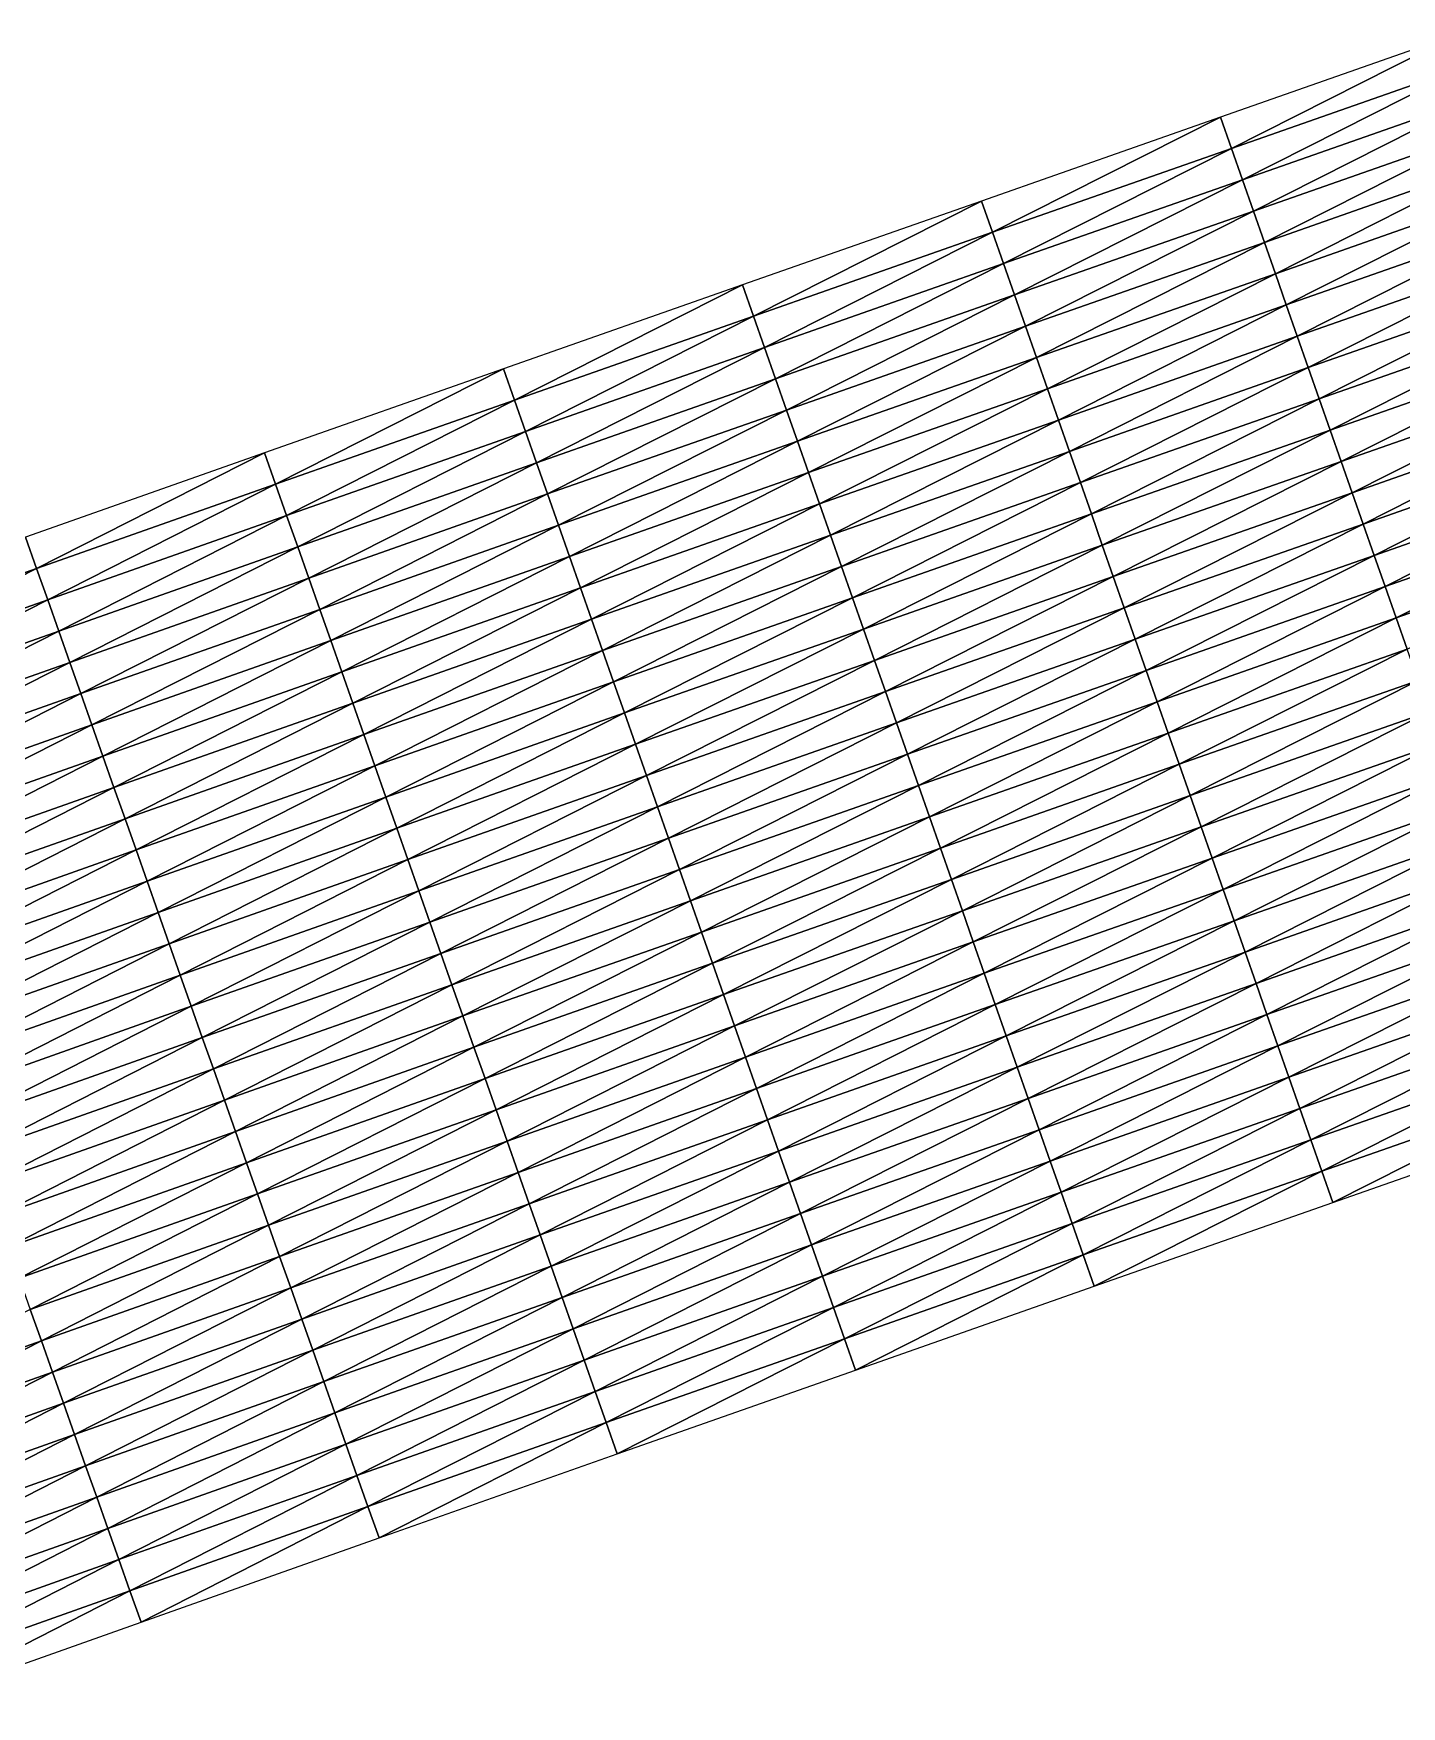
# Model space of a CAD drawing. Header units: metres. Extents: x 479979 to 482619, y 6959976 to 6961524.
# Drawn here: x 481216.9 to 481299.4, y 6960684.4 to 6960785.2 of the extents above; entities that cross this region are included whole.
import ezdxf

# ---------------------------------------------------------------- set-up
doc = ezdxf.new("R2010")
doc.units = ezdxf.units.M

msp = doc.modelspace()

# ---------------------------------------------------------------- linework, layer by layer
at = {"layer": 'GENERAL_FILL_TOP'}
for points in [[(481289.11, 6960778.31, 6.512), (481302.849, 6960785.248, 6.317), (481288.448, 6960780.197, 6.515)], [(481289.11, 6960778.31, 6.512), (481303.512, 6960783.361, 6.314), (481302.849, 6960785.248, 6.317)], [(481289.772, 6960776.422, 6.508), (481303.512, 6960783.361, 6.314), (481289.11, 6960778.31, 6.512)], [(481289.772, 6960776.422, 6.508), (481304.174, 6960781.473, 6.311), (481303.512, 6960783.361, 6.314)], [(481290.434, 6960774.535, 6.505), (481304.174, 6960781.473, 6.311), (481289.772, 6960776.422, 6.508)], [(481290.434, 6960774.535, 6.505), (481304.836, 6960779.586, 6.308), (481304.174, 6960781.473, 6.311)], [(481274.704, 6960773.257, 6.683), (481288.448, 6960780.197, 6.515), (481274.042, 6960775.144, 6.687)], [(481274.704, 6960773.257, 6.683), (481289.11, 6960778.31, 6.512), (481288.448, 6960780.197, 6.515)], [(481291.096, 6960772.648, 6.501), (481304.836, 6960779.586, 6.308), (481290.434, 6960774.535, 6.505)], [(481291.096, 6960772.648, 6.501), (481305.498, 6960777.699, 6.305), (481304.836, 6960779.586, 6.308)], [(481275.366, 6960771.37, 6.679), (481289.11, 6960778.31, 6.512), (481274.704, 6960773.257, 6.683)], [(481275.366, 6960771.37, 6.679), (481289.772, 6960776.422, 6.508), (481289.11, 6960778.31, 6.512)], [(481291.758, 6960770.76, 6.497), (481305.498, 6960777.699, 6.305), (481291.096, 6960772.648, 6.501)], [(481291.758, 6960770.76, 6.497), (481306.16, 6960775.812, 6.302), (481305.498, 6960777.699, 6.305)], [(481276.028, 6960769.482, 6.674), (481289.772, 6960776.422, 6.508), (481275.366, 6960771.37, 6.679)], [(481276.028, 6960769.482, 6.674), (481290.434, 6960774.535, 6.505), (481289.772, 6960776.422, 6.508)], [(481292.419, 6960768.873, 6.494), (481306.16, 6960775.812, 6.302), (481291.758, 6960770.76, 6.497)], [(481292.419, 6960768.873, 6.494), (481306.822, 6960773.924, 6.299), (481306.16, 6960775.812, 6.302)], [(481260.294, 6960768.2, 6.83), (481274.042, 6960775.144, 6.687), (481259.631, 6960770.087, 6.835)], [(481260.294, 6960768.2, 6.83), (481274.704, 6960773.257, 6.683), (481274.042, 6960775.144, 6.687)], [(481276.69, 6960767.595, 6.67), (481290.434, 6960774.535, 6.505), (481276.028, 6960769.482, 6.674)], [(481276.69, 6960767.595, 6.67), (481291.096, 6960772.648, 6.501), (481290.434, 6960774.535, 6.505)], [(481293.081, 6960766.986, 6.751), (481306.822, 6960773.924, 6.299), (481292.419, 6960768.873, 6.494)], [(481293.081, 6960766.986, 6.751), (481307.484, 6960772.037, 6.681), (481306.822, 6960773.924, 6.299)], [(481260.956, 6960766.313, 6.826), (481274.704, 6960773.257, 6.683), (481260.294, 6960768.2, 6.83)], [(481260.956, 6960766.313, 6.826), (481275.366, 6960771.37, 6.679), (481274.704, 6960773.257, 6.683)], [(481277.352, 6960765.708, 6.666), (481291.096, 6960772.648, 6.501), (481276.69, 6960767.595, 6.67)], [(481277.352, 6960765.708, 6.666), (481291.758, 6960770.76, 6.497), (481291.096, 6960772.648, 6.501)], [(481293.743, 6960765.098, 7.751), (481307.484, 6960772.037, 6.681), (481293.081, 6960766.986, 6.751)], [(481293.743, 6960765.098, 7.751), (481308.146, 6960770.15, 7.681), (481307.484, 6960772.037, 6.681)], [(481261.619, 6960764.426, 6.821), (481275.366, 6960771.37, 6.679), (481260.956, 6960766.313, 6.826)], [(481261.619, 6960764.426, 6.821), (481276.028, 6960769.482, 6.674), (481275.366, 6960771.37, 6.679)], [(481278.014, 6960763.821, 6.662), (481291.758, 6960770.76, 6.497), (481277.352, 6960765.708, 6.666)], [(481278.014, 6960763.821, 6.662), (481292.419, 6960768.873, 6.494), (481291.758, 6960770.76, 6.497)], [(481245.881, 6960763.137, 6.958), (481259.631, 6960770.087, 6.835), (481245.218, 6960765.023, 6.963)], [(481245.881, 6960763.137, 6.958), (481260.294, 6960768.2, 6.83), (481259.631, 6960770.087, 6.835)], [(481294.405, 6960763.211, 8.271), (481308.146, 6960770.15, 7.681), (481293.743, 6960765.098, 7.751)], [(481294.405, 6960763.211, 8.271), (481308.808, 6960768.263, 8.201), (481308.146, 6960770.15, 7.681)], [(481262.281, 6960762.539, 6.816), (481276.028, 6960769.482, 6.674), (481261.619, 6960764.426, 6.821)], [(481262.281, 6960762.539, 6.816), (481276.69, 6960767.595, 6.67), (481276.028, 6960769.482, 6.674)], [(481278.676, 6960761.933, 6.805), (481292.419, 6960768.873, 6.494), (481278.014, 6960763.821, 6.662)], [(481278.676, 6960761.933, 6.805), (481293.081, 6960766.986, 6.751), (481292.419, 6960768.873, 6.494)], [(481246.545, 6960761.25, 6.953), (481260.294, 6960768.2, 6.83), (481245.881, 6960763.137, 6.958)], [(481246.545, 6960761.25, 6.953), (481260.956, 6960766.313, 6.826), (481260.294, 6960768.2, 6.83)], [(481295.067, 6960761.324, 8.311), (481308.808, 6960768.263, 8.201), (481294.405, 6960763.211, 8.271)], [(481295.067, 6960761.324, 8.311), (481309.47, 6960766.375, 8.241), (481308.808, 6960768.263, 8.201)], [(481262.944, 6960760.652, 6.811), (481276.69, 6960767.595, 6.67), (481262.281, 6960762.539, 6.816)], [(481262.944, 6960760.652, 6.811), (481277.352, 6960765.708, 6.666), (481276.69, 6960767.595, 6.67)], [(481279.338, 6960760.046, 7.805), (481293.081, 6960766.986, 6.751), (481278.676, 6960761.933, 6.805)], [(481279.338, 6960760.046, 7.805), (481293.743, 6960765.098, 7.751), (481293.081, 6960766.986, 6.751)], [(481247.208, 6960759.363, 6.947), (481260.956, 6960766.313, 6.826), (481246.545, 6960761.25, 6.953)], [(481247.208, 6960759.363, 6.947), (481261.619, 6960764.426, 6.821), (481260.956, 6960766.313, 6.826)], [(481263.606, 6960758.765, 6.806), (481277.352, 6960765.708, 6.666), (481262.944, 6960760.652, 6.811)], [(481263.606, 6960758.765, 6.806), (481278.014, 6960763.821, 6.662), (481277.352, 6960765.708, 6.666)], [(481295.729, 6960759.437, 8.351), (481309.47, 6960766.375, 8.241), (481295.067, 6960761.324, 8.311)], [(481295.729, 6960759.437, 8.351), (481310.132, 6960764.488, 8.281), (481309.47, 6960766.375, 8.241)], [(481231.468, 6960758.064, 7.069), (481245.218, 6960765.023, 6.963), (481230.803, 6960759.95, 7.074)], [(481231.468, 6960758.064, 7.069), (481245.881, 6960763.137, 6.958), (481245.218, 6960765.023, 6.963)], [(481280, 6960758.159, 8.325), (481293.743, 6960765.098, 7.751), (481279.338, 6960760.046, 7.805)], [(481280, 6960758.159, 8.325), (481294.405, 6960763.211, 8.271), (481293.743, 6960765.098, 7.751)], [(481247.871, 6960757.476, 6.942), (481261.619, 6960764.426, 6.821), (481247.208, 6960759.363, 6.947)], [(481247.871, 6960757.476, 6.942), (481262.281, 6960762.539, 6.816), (481261.619, 6960764.426, 6.821)], [(481264.269, 6960756.878, 6.844), (481278.014, 6960763.821, 6.662), (481263.606, 6960758.765, 6.806)], [(481264.269, 6960756.878, 6.844), (481278.676, 6960761.933, 6.805), (481278.014, 6960763.821, 6.662)], [(481296.391, 6960757.549, 8.391), (481310.132, 6960764.488, 8.281), (481295.729, 6960759.437, 8.351)], [(481296.391, 6960757.549, 8.391), (481310.794, 6960762.601, 8.321), (481310.132, 6960764.488, 8.281)], [(481232.133, 6960756.178, 7.063), (481245.881, 6960763.137, 6.958), (481231.468, 6960758.064, 7.069)], [(481232.133, 6960756.178, 7.063), (481246.545, 6960761.25, 6.953), (481245.881, 6960763.137, 6.958)], [(481280.662, 6960756.272, 8.365), (481294.405, 6960763.211, 8.271), (481280, 6960758.159, 8.325)], [(481280.662, 6960756.272, 8.365), (481295.067, 6960761.324, 8.311), (481294.405, 6960763.211, 8.271)], [(481297.053, 6960755.662, 8.431), (481310.794, 6960762.601, 8.321), (481296.391, 6960757.549, 8.391)], [(481297.053, 6960755.662, 8.431), (481311.456, 6960760.714, 8.361), (481310.794, 6960762.601, 8.321)], [(481248.535, 6960755.59, 6.937), (481262.281, 6960762.539, 6.816), (481247.871, 6960757.476, 6.942)], [(481248.535, 6960755.59, 6.937), (481262.944, 6960760.652, 6.811), (481262.281, 6960762.539, 6.816)], [(481264.931, 6960754.991, 7.844), (481278.676, 6960761.933, 6.805), (481264.269, 6960756.878, 6.844)], [(481264.931, 6960754.991, 7.844), (481279.338, 6960760.046, 7.805), (481278.676, 6960761.933, 6.805)], [(481232.797, 6960754.291, 7.058), (481246.545, 6960761.25, 6.953), (481232.133, 6960756.178, 7.063)], [(481232.797, 6960754.291, 7.058), (481247.208, 6960759.363, 6.947), (481246.545, 6960761.25, 6.953)], [(481249.198, 6960753.703, 6.932), (481262.944, 6960760.652, 6.811), (481248.535, 6960755.59, 6.937)], [(481249.198, 6960753.703, 6.932), (481263.606, 6960758.765, 6.806), (481262.944, 6960760.652, 6.811)], [(481281.324, 6960754.384, 8.405), (481295.067, 6960761.324, 8.311), (481280.662, 6960756.272, 8.365)], [(481281.324, 6960754.384, 8.405), (481295.729, 6960759.437, 8.351), (481295.067, 6960761.324, 8.311)], [(481297.714, 6960753.775, 8.471), (481311.456, 6960760.714, 8.361), (481297.053, 6960755.662, 8.431)], [(481297.714, 6960753.775, 8.471), (481312.118, 6960758.826, 8.401), (481311.456, 6960760.714, 8.361)], [(481217.055, 6960752.98, 7.167), (481230.803, 6960759.95, 7.074), (481216.389, 6960754.866, 7.173)], [(481217.055, 6960752.98, 7.167), (481231.468, 6960758.064, 7.069), (481230.803, 6960759.95, 7.074)], [(481265.594, 6960753.104, 8.364), (481279.338, 6960760.046, 7.805), (481264.931, 6960754.991, 7.844)], [(481265.594, 6960753.104, 8.364), (481280, 6960758.159, 8.325), (481279.338, 6960760.046, 7.805)], [(481233.462, 6960752.405, 7.052), (481247.208, 6960759.363, 6.947), (481232.797, 6960754.291, 7.058)], [(481233.462, 6960752.405, 7.052), (481247.871, 6960757.476, 6.942), (481247.208, 6960759.363, 6.947)], [(481249.862, 6960751.816, 6.926), (481263.606, 6960758.765, 6.806), (481249.198, 6960753.703, 6.932)], [(481249.862, 6960751.816, 6.926), (481264.269, 6960756.878, 6.844), (481263.606, 6960758.765, 6.806)], [(481281.986, 6960752.497, 8.445), (481295.729, 6960759.437, 8.351), (481281.324, 6960754.384, 8.405)], [(481281.986, 6960752.497, 8.445), (481296.391, 6960757.549, 8.391), (481295.729, 6960759.437, 8.351)], [(481298.376, 6960751.887, 8.511), (481312.118, 6960758.826, 8.401), (481297.714, 6960753.775, 8.471)], [(481298.376, 6960751.887, 8.511), (481312.78, 6960756.939, 8.441), (481312.118, 6960758.826, 8.401)], [(481217.721, 6960751.094, 7.161), (481231.468, 6960758.064, 7.069), (481217.055, 6960752.98, 7.167)], [(481217.721, 6960751.094, 7.161), (481232.133, 6960756.178, 7.063), (481231.468, 6960758.064, 7.069)], [(481266.257, 6960751.216, 8.404), (481280, 6960758.159, 8.325), (481265.594, 6960753.104, 8.364)], [(481266.257, 6960751.216, 8.404), (481280.662, 6960756.272, 8.365), (481280, 6960758.159, 8.325)], [(481282.648, 6960750.61, 8.485), (481296.391, 6960757.549, 8.391), (481281.986, 6960752.497, 8.445)], [(481282.648, 6960750.61, 8.485), (481297.053, 6960755.662, 8.431), (481296.391, 6960757.549, 8.391)], [(481234.126, 6960750.519, 7.046), (481247.871, 6960757.476, 6.942), (481233.462, 6960752.405, 7.052)], [(481234.126, 6960750.519, 7.046), (481248.535, 6960755.59, 6.937), (481247.871, 6960757.476, 6.942)], [(481250.525, 6960749.929, 7.873), (481264.269, 6960756.878, 6.844), (481249.862, 6960751.816, 6.926)], [(481250.525, 6960749.929, 7.873), (481264.931, 6960754.991, 7.844), (481264.269, 6960756.878, 6.844)], [(481299.038, 6960750, 8.551), (481312.78, 6960756.939, 8.441), (481298.376, 6960751.887, 8.511)], [(481299.038, 6960750, 8.551), (481313.442, 6960755.052, 8.481), (481312.78, 6960756.939, 8.441)], [(481218.387, 6960749.209, 7.155), (481232.133, 6960756.178, 7.063), (481217.721, 6960751.094, 7.161)], [(481218.387, 6960749.209, 7.155), (481232.797, 6960754.291, 7.058), (481232.133, 6960756.178, 7.063)], [(481234.791, 6960748.632, 7.041), (481248.535, 6960755.59, 6.937), (481234.126, 6960750.519, 7.046)], [(481234.791, 6960748.632, 7.041), (481249.198, 6960753.703, 6.932), (481248.535, 6960755.59, 6.937)], [(481266.919, 6960749.329, 8.444), (481280.662, 6960756.272, 8.365), (481266.257, 6960751.216, 8.404)], [(481266.919, 6960749.329, 8.444), (481281.324, 6960754.384, 8.405), (481280.662, 6960756.272, 8.365)], [(481283.31, 6960748.723, 8.525), (481297.053, 6960755.662, 8.431), (481282.648, 6960750.61, 8.485)], [(481283.31, 6960748.723, 8.525), (481297.714, 6960753.775, 8.471), (481297.053, 6960755.662, 8.431)], [(481202.644, 6960747.882, 7.256), (481217.055, 6960752.98, 7.167), (481216.389, 6960754.866, 7.173)], [(481251.188, 6960748.042, 8.393), (481264.931, 6960754.991, 7.844), (481250.525, 6960749.929, 7.873)], [(481251.188, 6960748.042, 8.393), (481265.594, 6960753.104, 8.364), (481264.931, 6960754.991, 7.844)], [(481299.7, 6960748.113, 8.511), (481313.442, 6960755.052, 8.481), (481299.038, 6960750, 8.551)], [(481219.054, 6960747.323, 7.15), (481232.797, 6960754.291, 7.058), (481218.387, 6960749.209, 7.155)], [(481219.054, 6960747.323, 7.15), (481233.462, 6960752.405, 7.052), (481232.797, 6960754.291, 7.058)], [(481235.455, 6960746.746, 7.035), (481249.198, 6960753.703, 6.932), (481234.791, 6960748.632, 7.041)], [(481235.455, 6960746.746, 7.035), (481249.862, 6960751.816, 6.926), (481249.198, 6960753.703, 6.932)], [(481267.582, 6960747.442, 8.484), (481281.324, 6960754.384, 8.405), (481266.919, 6960749.329, 8.444)], [(481267.582, 6960747.442, 8.484), (481281.986, 6960752.497, 8.445), (481281.324, 6960754.384, 8.405)], [(481283.972, 6960746.835, 8.565), (481297.714, 6960753.775, 8.471), (481283.31, 6960748.723, 8.525)], [(481283.972, 6960746.835, 8.565), (481298.376, 6960751.887, 8.511), (481297.714, 6960753.775, 8.471)], [(481203.312, 6960745.997, 7.25), (481217.055, 6960752.98, 7.167), (481202.644, 6960747.882, 7.256)], [(481203.312, 6960745.997, 7.25), (481217.721, 6960751.094, 7.161), (481217.055, 6960752.98, 7.167)], [(481251.852, 6960746.156, 8.433), (481265.594, 6960753.104, 8.364), (481251.188, 6960748.042, 8.393)], [(481251.852, 6960746.156, 8.433), (481266.257, 6960751.216, 8.404), (481265.594, 6960753.104, 8.364)], [(481268.244, 6960745.555, 8.524), (481281.986, 6960752.497, 8.445), (481267.582, 6960747.442, 8.484)], [(481268.244, 6960745.555, 8.524), (481282.648, 6960750.61, 8.485), (481281.986, 6960752.497, 8.445)], [(481219.72, 6960745.437, 7.144), (481233.462, 6960752.405, 7.052), (481219.054, 6960747.323, 7.15)], [(481219.72, 6960745.437, 7.144), (481234.126, 6960750.519, 7.046), (481233.462, 6960752.405, 7.052)], [(481236.12, 6960744.86, 7.895), (481249.862, 6960751.816, 6.926), (481235.455, 6960746.746, 7.035)], [(481236.12, 6960744.86, 7.895), (481250.525, 6960749.929, 7.873), (481249.862, 6960751.816, 6.926)], [(481284.634, 6960744.948, 8.605), (481298.376, 6960751.887, 8.511), (481283.972, 6960746.835, 8.565)], [(481284.634, 6960744.948, 8.605), (481299.038, 6960750, 8.551), (481298.376, 6960751.887, 8.511)], [(481203.98, 6960744.112, 7.244), (481217.721, 6960751.094, 7.161), (481203.312, 6960745.997, 7.25)], [(481203.98, 6960744.112, 7.244), (481218.387, 6960749.209, 7.155), (481217.721, 6960751.094, 7.161)], [(481220.386, 6960743.551, 7.138), (481234.126, 6960750.519, 7.046), (481219.72, 6960745.437, 7.144)], [(481220.386, 6960743.551, 7.138), (481234.791, 6960748.632, 7.041), (481234.126, 6960750.519, 7.046)], [(481252.515, 6960744.269, 8.473), (481266.257, 6960751.216, 8.404), (481251.852, 6960746.156, 8.433)], [(481252.515, 6960744.269, 8.473), (481266.919, 6960749.329, 8.444), (481266.257, 6960751.216, 8.404)], [(481268.907, 6960743.668, 8.564), (481282.648, 6960750.61, 8.485), (481268.244, 6960745.555, 8.524)], [(481268.907, 6960743.668, 8.564), (481283.31, 6960748.723, 8.525), (481282.648, 6960750.61, 8.485)], [(481236.785, 6960742.973, 8.415), (481250.525, 6960749.929, 7.873), (481236.12, 6960744.86, 7.895)], [(481236.785, 6960742.973, 8.415), (481251.188, 6960748.042, 8.393), (481250.525, 6960749.929, 7.873)], [(481285.296, 6960743.061, 8.565), (481299.038, 6960750, 8.551), (481284.634, 6960744.948, 8.605)], [(481285.296, 6960743.061, 8.565), (481299.7, 6960748.113, 8.511), (481299.038, 6960750, 8.551)], [(481204.648, 6960742.227, 7.238), (481218.387, 6960749.209, 7.155), (481203.98, 6960744.112, 7.244)], [(481204.648, 6960742.227, 7.238), (481219.054, 6960747.323, 7.15), (481218.387, 6960749.209, 7.155)], [(481221.052, 6960741.665, 7.132), (481234.791, 6960748.632, 7.041), (481220.386, 6960743.551, 7.138)], [(481221.052, 6960741.665, 7.132), (481235.455, 6960746.746, 7.035), (481234.791, 6960748.632, 7.041)], [(481253.179, 6960742.382, 8.513), (481266.919, 6960749.329, 8.444), (481252.515, 6960744.269, 8.473)], [(481253.179, 6960742.382, 8.513), (481267.582, 6960747.442, 8.484), (481266.919, 6960749.329, 8.444)], [(481269.569, 6960741.781, 8.604), (481283.31, 6960748.723, 8.525), (481268.907, 6960743.668, 8.564)], [(481269.569, 6960741.781, 8.604), (481283.972, 6960746.835, 8.565), (481283.31, 6960748.723, 8.525)], [(481237.449, 6960741.087, 8.455), (481251.188, 6960748.042, 8.393), (481236.785, 6960742.973, 8.415)], [(481237.449, 6960741.087, 8.455), (481251.852, 6960746.156, 8.433), (481251.188, 6960748.042, 8.393)], [(481253.842, 6960740.495, 8.553), (481267.582, 6960747.442, 8.484), (481253.179, 6960742.382, 8.513)], [(481253.842, 6960740.495, 8.553), (481268.244, 6960745.555, 8.524), (481267.582, 6960747.442, 8.484)], [(481285.958, 6960741.174, 8.525), (481299.7, 6960748.113, 8.511), (481285.296, 6960743.061, 8.565)], [(481285.958, 6960741.174, 8.525), (481300.362, 6960746.225, 8.471), (481299.7, 6960748.113, 8.511)], [(481205.316, 6960740.342, 7.232), (481219.054, 6960747.323, 7.15), (481204.648, 6960742.227, 7.238)], [(481205.316, 6960740.342, 7.232), (481219.72, 6960745.437, 7.144), (481219.054, 6960747.323, 7.15)], [(481221.718, 6960739.779, 7.911), (481235.455, 6960746.746, 7.035), (481221.052, 6960741.665, 7.132)], [(481221.718, 6960739.779, 7.911), (481236.12, 6960744.86, 7.895), (481235.455, 6960746.746, 7.035)], [(481270.232, 6960739.894, 8.644), (481283.972, 6960746.835, 8.565), (481269.569, 6960741.781, 8.604)], [(481270.232, 6960739.894, 8.644), (481284.634, 6960744.948, 8.605), (481283.972, 6960746.835, 8.565)], [(481205.984, 6960738.457, 7.226), (481219.72, 6960745.437, 7.144), (481205.316, 6960740.342, 7.232)], [(481205.984, 6960738.457, 7.226), (481220.386, 6960743.551, 7.138), (481219.72, 6960745.437, 7.144)], [(481238.114, 6960739.201, 8.495), (481251.852, 6960746.156, 8.433), (481237.449, 6960741.087, 8.455)], [(481238.114, 6960739.201, 8.495), (481252.515, 6960744.269, 8.473), (481251.852, 6960746.156, 8.433)], [(481254.505, 6960738.609, 8.593), (481268.244, 6960745.555, 8.524), (481253.842, 6960740.495, 8.553)], [(481254.505, 6960738.609, 8.593), (481268.907, 6960743.668, 8.564), (481268.244, 6960745.555, 8.524)], [(481286.62, 6960739.286, 8.485), (481300.362, 6960746.225, 8.471), (481285.958, 6960741.174, 8.525)], [(481286.62, 6960739.286, 8.485), (481301.024, 6960744.338, 8.431), (481300.362, 6960746.225, 8.471)], [(481222.384, 6960737.894, 8.431), (481236.12, 6960744.86, 7.895), (481221.718, 6960739.779, 7.911)], [(481222.384, 6960737.894, 8.431), (481236.785, 6960742.973, 8.415), (481236.12, 6960744.86, 7.895)], [(481270.894, 6960738.007, 8.604), (481284.634, 6960744.948, 8.605), (481270.232, 6960739.894, 8.644)], [(481270.894, 6960738.007, 8.604), (481285.296, 6960743.061, 8.565), (481284.634, 6960744.948, 8.605)], [(481206.652, 6960736.571, 7.219), (481220.386, 6960743.551, 7.138), (481205.984, 6960738.457, 7.226)], [(481206.652, 6960736.571, 7.219), (481221.052, 6960741.665, 7.132), (481220.386, 6960743.551, 7.138)], [(481238.778, 6960737.314, 8.535), (481252.515, 6960744.269, 8.473), (481238.114, 6960739.201, 8.495)], [(481238.778, 6960737.314, 8.535), (481253.179, 6960742.382, 8.513), (481252.515, 6960744.269, 8.473)], [(481255.169, 6960736.722, 8.633), (481268.907, 6960743.668, 8.564), (481254.505, 6960738.609, 8.593)], [(481255.169, 6960736.722, 8.633), (481269.569, 6960741.781, 8.604), (481268.907, 6960743.668, 8.564)], [(481287.282, 6960737.399, 8.445), (481301.024, 6960744.338, 8.431), (481286.62, 6960739.286, 8.485)], [(481287.282, 6960737.399, 8.445), (481301.686, 6960742.451, 8.391), (481301.024, 6960744.338, 8.431)], [(481223.05, 6960736.008, 8.471), (481236.785, 6960742.973, 8.415), (481222.384, 6960737.894, 8.431)], [(481223.05, 6960736.008, 8.471), (481237.449, 6960741.087, 8.455), (481236.785, 6960742.973, 8.415)], [(481271.557, 6960736.12, 8.564), (481285.296, 6960743.061, 8.565), (481270.894, 6960738.007, 8.604)], [(481271.557, 6960736.12, 8.564), (481285.958, 6960741.174, 8.525), (481285.296, 6960743.061, 8.565)], [(481287.944, 6960735.512, 8.405), (481301.686, 6960742.451, 8.391), (481287.282, 6960737.399, 8.445)], [(481287.944, 6960735.512, 8.405), (481302.347, 6960740.563, 8.351), (481301.686, 6960742.451, 8.391)], [(481207.32, 6960734.686, 7.925), (481221.052, 6960741.665, 7.132), (481206.652, 6960736.571, 7.219)], [(481207.32, 6960734.686, 7.925), (481221.718, 6960739.779, 7.911), (481221.052, 6960741.665, 7.132)], [(481239.443, 6960735.428, 8.575), (481253.179, 6960742.382, 8.513), (481238.778, 6960737.314, 8.535)], [(481239.443, 6960735.428, 8.575), (481253.842, 6960740.495, 8.553), (481253.179, 6960742.382, 8.513)], [(481255.832, 6960734.835, 8.673), (481269.569, 6960741.781, 8.604), (481255.169, 6960736.722, 8.633)], [(481255.832, 6960734.835, 8.673), (481270.232, 6960739.894, 8.644), (481269.569, 6960741.781, 8.604)], [(481223.716, 6960734.122, 8.511), (481237.449, 6960741.087, 8.455), (481223.05, 6960736.008, 8.471)], [(481223.716, 6960734.122, 8.511), (481238.114, 6960739.201, 8.495), (481237.449, 6960741.087, 8.455)], [(481240.107, 6960733.541, 8.615), (481253.842, 6960740.495, 8.553), (481239.443, 6960735.428, 8.575)], [(481240.107, 6960733.541, 8.615), (481254.505, 6960738.609, 8.593), (481253.842, 6960740.495, 8.553)], [(481272.219, 6960734.233, 8.524), (481285.958, 6960741.174, 8.525), (481271.557, 6960736.12, 8.564)], [(481272.219, 6960734.233, 8.524), (481286.62, 6960739.286, 8.485), (481285.958, 6960741.174, 8.525)], [(481288.606, 6960733.625, 8.365), (481302.347, 6960740.563, 8.351), (481287.944, 6960735.512, 8.405)], [(481288.606, 6960733.625, 8.365), (481303.009, 6960738.676, 8.311), (481302.347, 6960740.563, 8.351)], [(481207.988, 6960732.801, 8.445), (481221.718, 6960739.779, 7.911), (481207.32, 6960734.686, 7.925)], [(481207.988, 6960732.801, 8.445), (481222.384, 6960737.894, 8.431), (481221.718, 6960739.779, 7.911)], [(481256.495, 6960732.948, 8.633), (481270.232, 6960739.894, 8.644), (481255.832, 6960734.835, 8.673)], [(481256.495, 6960732.948, 8.633), (481270.894, 6960738.007, 8.604), (481270.232, 6960739.894, 8.644)], [(481224.382, 6960732.236, 8.551), (481238.114, 6960739.201, 8.495), (481223.716, 6960734.122, 8.511)], [(481224.382, 6960732.236, 8.551), (481238.778, 6960737.314, 8.535), (481238.114, 6960739.201, 8.495)], [(481240.772, 6960731.655, 8.655), (481254.505, 6960738.609, 8.593), (481240.107, 6960733.541, 8.615)], [(481240.772, 6960731.655, 8.655), (481255.169, 6960736.722, 8.633), (481254.505, 6960738.609, 8.593)], [(481272.882, 6960732.346, 8.484), (481286.62, 6960739.286, 8.485), (481272.219, 6960734.233, 8.524)], [(481272.882, 6960732.346, 8.484), (481287.282, 6960737.399, 8.445), (481286.62, 6960739.286, 8.485)], [(481289.268, 6960731.737, 8.325), (481303.009, 6960738.676, 8.311), (481288.606, 6960733.625, 8.365)], [(481289.268, 6960731.737, 8.325), (481303.671, 6960736.789, 8.271), (481303.009, 6960738.676, 8.311)], [(481208.656, 6960730.916, 8.485), (481222.384, 6960737.894, 8.431), (481207.988, 6960732.801, 8.445)], [(481208.656, 6960730.916, 8.485), (481223.05, 6960736.008, 8.471), (481222.384, 6960737.894, 8.431)], [(481257.159, 6960731.061, 8.593), (481270.894, 6960738.007, 8.604), (481256.495, 6960732.948, 8.633)], [(481257.159, 6960731.061, 8.593), (481271.557, 6960736.12, 8.564), (481270.894, 6960738.007, 8.604)], [(481273.544, 6960730.459, 8.444), (481287.282, 6960737.399, 8.445), (481272.882, 6960732.346, 8.484)], [(481273.544, 6960730.459, 8.444), (481287.944, 6960735.512, 8.405), (481287.282, 6960737.399, 8.445)], [(481225.048, 6960730.35, 8.591), (481238.778, 6960737.314, 8.535), (481224.382, 6960732.236, 8.551)], [(481225.048, 6960730.35, 8.591), (481239.443, 6960735.428, 8.575), (481238.778, 6960737.314, 8.535)], [(481241.437, 6960729.769, 8.695), (481255.169, 6960736.722, 8.633), (481240.772, 6960731.655, 8.655)], [(481241.437, 6960729.769, 8.695), (481255.832, 6960734.835, 8.673), (481255.169, 6960736.722, 8.633)], [(481289.93, 6960729.85, 7.805), (481303.671, 6960736.789, 8.271), (481289.268, 6960731.737, 8.325)], [(481289.93, 6960729.85, 7.805), (481304.333, 6960734.902, 7.751), (481303.671, 6960736.789, 8.271)], [(481209.324, 6960729.031, 8.525), (481223.05, 6960736.008, 8.471), (481208.656, 6960730.916, 8.485)], [(481209.324, 6960729.031, 8.525), (481223.716, 6960734.122, 8.511), (481223.05, 6960736.008, 8.471)], [(481225.714, 6960728.465, 8.631), (481239.443, 6960735.428, 8.575), (481225.048, 6960730.35, 8.591)], [(481225.714, 6960728.465, 8.631), (481240.107, 6960733.541, 8.615), (481239.443, 6960735.428, 8.575)], [(481257.822, 6960729.175, 8.553), (481271.557, 6960736.12, 8.564), (481257.159, 6960731.061, 8.593)], [(481257.822, 6960729.175, 8.553), (481272.219, 6960734.233, 8.524), (481271.557, 6960736.12, 8.564)], [(481274.207, 6960728.572, 8.404), (481287.944, 6960735.512, 8.405), (481273.544, 6960730.459, 8.444)], [(481274.207, 6960728.572, 8.404), (481288.606, 6960733.625, 8.365), (481287.944, 6960735.512, 8.405)], [(481242.101, 6960727.882, 8.655), (481255.832, 6960734.835, 8.673), (481241.437, 6960729.769, 8.695)], [(481242.101, 6960727.882, 8.655), (481256.495, 6960732.948, 8.633), (481255.832, 6960734.835, 8.673)], [(481290.593, 6960727.963, 6.805), (481304.333, 6960734.902, 7.751), (481289.93, 6960729.85, 7.805)], [(481290.593, 6960727.963, 6.805), (481304.995, 6960733.014, 6.751), (481304.333, 6960734.902, 7.751)], [(481209.992, 6960727.146, 8.565), (481223.716, 6960734.122, 8.511), (481209.324, 6960729.031, 8.525)], [(481209.992, 6960727.146, 8.565), (481224.382, 6960732.236, 8.551), (481223.716, 6960734.122, 8.511)], [(481226.381, 6960726.579, 8.671), (481240.107, 6960733.541, 8.615), (481225.714, 6960728.465, 8.631)], [(481226.381, 6960726.579, 8.671), (481240.772, 6960731.655, 8.655), (481240.107, 6960733.541, 8.615)], [(481258.486, 6960727.288, 8.513), (481272.219, 6960734.233, 8.524), (481257.822, 6960729.175, 8.553)], [(481258.486, 6960727.288, 8.513), (481272.882, 6960732.346, 8.484), (481272.219, 6960734.233, 8.524)], [(481274.87, 6960726.685, 8.364), (481288.606, 6960733.625, 8.365), (481274.207, 6960728.572, 8.404)], [(481274.87, 6960726.685, 8.364), (481289.268, 6960731.737, 8.325), (481288.606, 6960733.625, 8.365)], [(481242.766, 6960725.996, 8.615), (481256.495, 6960732.948, 8.633), (481242.101, 6960727.882, 8.655)], [(481242.766, 6960725.996, 8.615), (481257.159, 6960731.061, 8.593), (481256.495, 6960732.948, 8.633)], [(481259.149, 6960725.401, 8.473), (481272.882, 6960732.346, 8.484), (481258.486, 6960727.288, 8.513)], [(481259.149, 6960725.401, 8.473), (481273.544, 6960730.459, 8.444), (481272.882, 6960732.346, 8.484)], [(481291.255, 6960726.076, 6.573), (481304.995, 6960733.014, 6.751), (481290.593, 6960727.963, 6.805)], [(481291.255, 6960726.076, 6.573), (481305.657, 6960731.127, 6.417), (481304.995, 6960733.014, 6.751)], [(481210.66, 6960725.26, 8.605), (481224.382, 6960732.236, 8.551), (481209.992, 6960727.146, 8.565)], [(481210.66, 6960725.26, 8.605), (481225.048, 6960730.35, 8.591), (481224.382, 6960732.236, 8.551)], [(481227.047, 6960724.693, 8.711), (481240.772, 6960731.655, 8.655), (481226.381, 6960726.579, 8.671)], [(481227.047, 6960724.693, 8.711), (481241.437, 6960729.769, 8.695), (481240.772, 6960731.655, 8.655)], [(481275.532, 6960724.797, 7.844), (481289.268, 6960731.737, 8.325), (481274.87, 6960726.685, 8.364)], [(481275.532, 6960724.797, 7.844), (481289.93, 6960729.85, 7.805), (481289.268, 6960731.737, 8.325)], [(481211.328, 6960723.375, 8.645), (481225.048, 6960730.35, 8.591), (481210.66, 6960725.26, 8.605)], [(481211.328, 6960723.375, 8.645), (481225.714, 6960728.465, 8.631), (481225.048, 6960730.35, 8.591)], [(481243.43, 6960724.11, 8.575), (481257.159, 6960731.061, 8.593), (481242.766, 6960725.996, 8.615)], [(481243.43, 6960724.11, 8.575), (481257.822, 6960729.175, 8.553), (481257.159, 6960731.061, 8.593)], [(481259.812, 6960723.514, 8.433), (481273.544, 6960730.459, 8.444), (481259.149, 6960725.401, 8.473)], [(481259.812, 6960723.514, 8.433), (481274.207, 6960728.572, 8.404), (481273.544, 6960730.459, 8.444)], [(481291.917, 6960724.188, 6.568), (481305.657, 6960731.127, 6.417), (481291.255, 6960726.076, 6.573)], [(481291.917, 6960724.188, 6.568), (481306.319, 6960729.24, 6.413), (481305.657, 6960731.127, 6.417)], [(481227.713, 6960722.807, 8.671), (481241.437, 6960729.769, 8.695), (481227.047, 6960724.693, 8.711)], [(481227.713, 6960722.807, 8.671), (481242.101, 6960727.882, 8.655), (481241.437, 6960729.769, 8.695)], [(481276.195, 6960722.91, 6.844), (481289.93, 6960729.85, 7.805), (481275.532, 6960724.797, 7.844)], [(481276.195, 6960722.91, 6.844), (481290.593, 6960727.963, 6.805), (481289.93, 6960729.85, 7.805)], [(481211.996, 6960721.49, 8.685), (481225.714, 6960728.465, 8.631), (481211.328, 6960723.375, 8.645)], [(481211.996, 6960721.49, 8.685), (481226.381, 6960726.579, 8.671), (481225.714, 6960728.465, 8.631)], [(481244.095, 6960722.223, 8.535), (481257.822, 6960729.175, 8.553), (481243.43, 6960724.11, 8.575)], [(481244.095, 6960722.223, 8.535), (481258.486, 6960727.288, 8.513), (481257.822, 6960729.175, 8.553)], [(481260.476, 6960721.628, 8.393), (481274.207, 6960728.572, 8.404), (481259.812, 6960723.514, 8.433)], [(481260.476, 6960721.628, 8.393), (481274.87, 6960726.685, 8.364), (481274.207, 6960728.572, 8.404)], [(481292.579, 6960722.301, 6.564), (481306.319, 6960729.24, 6.413), (481291.917, 6960724.188, 6.568)], [(481292.579, 6960722.301, 6.564), (481306.98, 6960727.352, 6.409), (481306.319, 6960729.24, 6.413)], [(481228.379, 6960720.921, 8.631), (481242.101, 6960727.882, 8.655), (481227.713, 6960722.807, 8.671)], [(481228.379, 6960720.921, 8.631), (481242.766, 6960725.996, 8.615), (481242.101, 6960727.882, 8.655)], [(481244.759, 6960720.337, 8.495), (481258.486, 6960727.288, 8.513), (481244.095, 6960722.223, 8.535)], [(481244.759, 6960720.337, 8.495), (481259.149, 6960725.401, 8.473), (481258.486, 6960727.288, 8.513)], [(481276.857, 6960721.023, 6.708), (481290.593, 6960727.963, 6.805), (481276.195, 6960722.91, 6.844)], [(481276.857, 6960721.023, 6.708), (481291.255, 6960726.076, 6.573), (481290.593, 6960727.963, 6.805)], [(481293.241, 6960720.414, 6.559), (481306.98, 6960727.352, 6.409), (481292.579, 6960722.301, 6.564)], [(481293.241, 6960720.414, 6.559), (481307.642, 6960725.465, 6.405), (481306.98, 6960727.352, 6.409)], [(481212.664, 6960719.605, 8.725), (481226.381, 6960726.579, 8.671), (481211.996, 6960721.49, 8.685)], [(481212.664, 6960719.605, 8.725), (481227.047, 6960724.693, 8.711), (481226.381, 6960726.579, 8.671)], [(481261.139, 6960719.741, 7.873), (481274.87, 6960726.685, 8.364), (481260.476, 6960721.628, 8.393)], [(481261.139, 6960719.741, 7.873), (481275.532, 6960724.797, 7.844), (481274.87, 6960726.685, 8.364)], [(481229.045, 6960719.035, 8.591), (481242.766, 6960725.996, 8.615), (481228.379, 6960720.921, 8.631)], [(481229.045, 6960719.035, 8.591), (481243.43, 6960724.11, 8.575), (481242.766, 6960725.996, 8.615)], [(481245.424, 6960718.451, 8.455), (481259.149, 6960725.401, 8.473), (481244.759, 6960720.337, 8.495)], [(481245.424, 6960718.451, 8.455), (481259.812, 6960723.514, 8.433), (481259.149, 6960725.401, 8.473)], [(481277.52, 6960719.136, 6.702), (481291.255, 6960726.076, 6.573), (481276.857, 6960721.023, 6.708)], [(481277.52, 6960719.136, 6.702), (481291.917, 6960724.188, 6.568), (481291.255, 6960726.076, 6.573)], [(481293.903, 6960718.527, 6.555), (481307.642, 6960725.465, 6.405), (481293.241, 6960720.414, 6.559)], [(481293.903, 6960718.527, 6.555), (481308.304, 6960723.578, 6.401), (481307.642, 6960725.465, 6.405)], [(481213.332, 6960717.72, 8.685), (481227.047, 6960724.693, 8.711), (481212.664, 6960719.605, 8.725)], [(481213.332, 6960717.72, 8.685), (481227.713, 6960722.807, 8.671), (481227.047, 6960724.693, 8.711)], [(481261.803, 6960717.854, 6.873), (481275.532, 6960724.797, 7.844), (481261.139, 6960719.741, 7.873)], [(481261.803, 6960717.854, 6.873), (481276.195, 6960722.91, 6.844), (481275.532, 6960724.797, 7.844)], [(481229.711, 6960717.15, 8.551), (481243.43, 6960724.11, 8.575), (481229.045, 6960719.035, 8.591)], [(481229.711, 6960717.15, 8.551), (481244.095, 6960722.223, 8.535), (481243.43, 6960724.11, 8.575)], [(481246.089, 6960716.564, 8.415), (481259.812, 6960723.514, 8.433), (481245.424, 6960718.451, 8.455)], [(481246.089, 6960716.564, 8.415), (481260.476, 6960721.628, 8.393), (481259.812, 6960723.514, 8.433)], [(481278.182, 6960717.249, 6.697), (481291.917, 6960724.188, 6.568), (481277.52, 6960719.136, 6.702)], [(481278.182, 6960717.249, 6.697), (481292.579, 6960722.301, 6.564), (481291.917, 6960724.188, 6.568)], [(481294.565, 6960716.639, 6.55), (481308.304, 6960723.578, 6.401), (481293.903, 6960718.527, 6.555)], [(481294.565, 6960716.639, 6.55), (481308.966, 6960721.69, 6.397), (481308.304, 6960723.578, 6.401)], [(481214, 6960715.835, 8.645), (481227.713, 6960722.807, 8.671), (481213.332, 6960717.72, 8.685)], [(481214, 6960715.835, 8.645), (481228.379, 6960720.921, 8.631), (481227.713, 6960722.807, 8.671)], [(481230.377, 6960715.264, 8.511), (481244.095, 6960722.223, 8.535), (481229.711, 6960717.15, 8.551)], [(481230.377, 6960715.264, 8.511), (481244.759, 6960720.337, 8.495), (481244.095, 6960722.223, 8.535)], [(481262.466, 6960715.967, 6.824), (481276.195, 6960722.91, 6.844), (481261.803, 6960717.854, 6.873)], [(481262.466, 6960715.967, 6.824), (481276.857, 6960721.023, 6.708), (481276.195, 6960722.91, 6.844)], [(481278.845, 6960715.362, 6.692), (481292.579, 6960722.301, 6.564), (481278.182, 6960717.249, 6.697)], [(481278.845, 6960715.362, 6.692), (481293.241, 6960720.414, 6.559), (481292.579, 6960722.301, 6.564)], [(481246.753, 6960714.678, 7.895), (481260.476, 6960721.628, 8.393), (481246.089, 6960716.564, 8.415)], [(481246.753, 6960714.678, 7.895), (481261.139, 6960719.741, 7.873), (481260.476, 6960721.628, 8.393)], [(481295.227, 6960714.752, 6.545), (481308.966, 6960721.69, 6.397), (481294.565, 6960716.639, 6.55)], [(481295.227, 6960714.752, 6.545), (481309.628, 6960719.803, 6.393), (481308.966, 6960721.69, 6.397)], [(481214.667, 6960713.949, 8.605), (481228.379, 6960720.921, 8.631), (481214, 6960715.835, 8.645)], [(481214.667, 6960713.949, 8.605), (481229.045, 6960719.035, 8.591), (481228.379, 6960720.921, 8.631)], [(481231.043, 6960713.378, 8.471), (481244.759, 6960720.337, 8.495), (481230.377, 6960715.264, 8.511)], [(481231.043, 6960713.378, 8.471), (481245.424, 6960718.451, 8.455), (481244.759, 6960720.337, 8.495)], [(481263.129, 6960714.08, 6.819), (481276.857, 6960721.023, 6.708), (481262.466, 6960715.967, 6.824)], [(481263.129, 6960714.08, 6.819), (481277.52, 6960719.136, 6.702), (481276.857, 6960721.023, 6.708)], [(481279.507, 6960713.475, 6.687), (481293.241, 6960720.414, 6.559), (481278.845, 6960715.362, 6.692)], [(481279.507, 6960713.475, 6.687), (481293.903, 6960718.527, 6.555), (481293.241, 6960720.414, 6.559)], [(481247.418, 6960712.792, 6.933), (481261.139, 6960719.741, 7.873), (481246.753, 6960714.678, 7.895)], [(481247.418, 6960712.792, 6.933), (481261.803, 6960717.854, 6.873), (481261.139, 6960719.741, 7.873)], [(481215.335, 6960712.064, 8.565), (481229.045, 6960719.035, 8.591), (481214.667, 6960713.949, 8.605)], [(481215.335, 6960712.064, 8.565), (481229.711, 6960717.15, 8.551), (481229.045, 6960719.035, 8.591)], [(481231.709, 6960711.492, 8.431), (481245.424, 6960718.451, 8.455), (481231.043, 6960713.378, 8.471)], [(481231.709, 6960711.492, 8.431), (481246.089, 6960716.564, 8.415), (481245.424, 6960718.451, 8.455)], [(481263.793, 6960712.194, 6.813), (481277.52, 6960719.136, 6.702), (481263.129, 6960714.08, 6.819)], [(481263.793, 6960712.194, 6.813), (481278.182, 6960717.249, 6.697), (481277.52, 6960719.136, 6.702)], [(481280.17, 6960711.588, 6.682), (481293.903, 6960718.527, 6.555), (481279.507, 6960713.475, 6.687)], [(481280.17, 6960711.588, 6.682), (481294.565, 6960716.639, 6.55), (481293.903, 6960718.527, 6.555)], [(481248.082, 6960710.905, 6.927), (481261.803, 6960717.854, 6.873), (481247.418, 6960712.792, 6.933)], [(481248.082, 6960710.905, 6.927), (481262.466, 6960715.967, 6.824), (481261.803, 6960717.854, 6.873)], [(481264.456, 6960710.307, 6.808), (481278.182, 6960717.249, 6.697), (481263.793, 6960712.194, 6.813)], [(481264.456, 6960710.307, 6.808), (481278.845, 6960715.362, 6.692), (481278.182, 6960717.249, 6.697)], [(481216.003, 6960710.179, 8.525), (481229.711, 6960717.15, 8.551), (481215.335, 6960712.064, 8.565)], [(481216.003, 6960710.179, 8.525), (481230.377, 6960715.264, 8.511), (481229.711, 6960717.15, 8.551)], [(481232.375, 6960709.606, 7.911), (481246.089, 6960716.564, 8.415), (481231.709, 6960711.492, 8.431)], [(481232.375, 6960709.606, 7.911), (481246.753, 6960714.678, 7.895), (481246.089, 6960716.564, 8.415)], [(481280.832, 6960709.701, 6.677), (481294.565, 6960716.639, 6.55), (481280.17, 6960711.588, 6.682)], [(481280.832, 6960709.701, 6.677), (481295.227, 6960714.752, 6.545), (481294.565, 6960716.639, 6.55)], [(481216.671, 6960708.294, 8.485), (481230.377, 6960715.264, 8.511), (481216.003, 6960710.179, 8.525)], [(481216.671, 6960708.294, 8.485), (481231.043, 6960713.378, 8.471), (481230.377, 6960715.264, 8.511)], [(481248.747, 6960709.019, 6.921), (481262.466, 6960715.967, 6.824), (481248.082, 6960710.905, 6.927)], [(481248.747, 6960709.019, 6.921), (481263.129, 6960714.08, 6.819), (481262.466, 6960715.967, 6.824)], [(481265.119, 6960708.42, 6.802), (481278.845, 6960715.362, 6.692), (481264.456, 6960710.307, 6.808)], [(481265.119, 6960708.42, 6.802), (481279.507, 6960713.475, 6.687), (481278.845, 6960715.362, 6.692)], [(481233.041, 6960707.72, 7.025), (481246.753, 6960714.678, 7.895), (481232.375, 6960709.606, 7.911)], [(481233.041, 6960707.72, 7.025), (481247.418, 6960712.792, 6.933), (481246.753, 6960714.678, 7.895)], [(481217.339, 6960706.409, 8.445), (481231.043, 6960713.378, 8.471), (481216.671, 6960708.294, 8.485)], [(481217.339, 6960706.409, 8.445), (481231.709, 6960711.492, 8.431), (481231.043, 6960713.378, 8.471)], [(481249.411, 6960707.132, 6.915), (481263.129, 6960714.08, 6.819), (481248.747, 6960709.019, 6.921)], [(481249.411, 6960707.132, 6.915), (481263.793, 6960712.194, 6.813), (481263.129, 6960714.08, 6.819)], [(481265.783, 6960706.533, 6.797), (481279.507, 6960713.475, 6.687), (481265.119, 6960708.42, 6.802)], [(481265.783, 6960706.533, 6.797), (481280.17, 6960711.588, 6.682), (481279.507, 6960713.475, 6.687)], [(481233.708, 6960705.835, 7.019), (481247.418, 6960712.792, 6.933), (481233.041, 6960707.72, 7.025)], [(481233.708, 6960705.835, 7.019), (481248.082, 6960710.905, 6.927), (481247.418, 6960712.792, 6.933)], [(481250.076, 6960705.246, 6.91), (481263.793, 6960712.194, 6.813), (481249.411, 6960707.132, 6.915)], [(481250.076, 6960705.246, 6.91), (481264.456, 6960710.307, 6.808), (481263.793, 6960712.194, 6.813)], [(481218.007, 6960704.524, 7.925), (481231.709, 6960711.492, 8.431), (481217.339, 6960706.409, 8.445)], [(481218.007, 6960704.524, 7.925), (481232.375, 6960709.606, 7.911), (481231.709, 6960711.492, 8.431)], [(481266.446, 6960704.647, 6.791), (481280.17, 6960711.588, 6.682), (481265.783, 6960706.533, 6.797)], [(481266.446, 6960704.647, 6.791), (481280.832, 6960709.701, 6.677), (481280.17, 6960711.588, 6.682)], [(481234.374, 6960703.949, 7.013), (481248.082, 6960710.905, 6.927), (481233.708, 6960705.835, 7.019)], [(481234.374, 6960703.949, 7.013), (481248.747, 6960709.019, 6.921), (481248.082, 6960710.905, 6.927)], [(481250.741, 6960703.36, 6.904), (481264.456, 6960710.307, 6.808), (481250.076, 6960705.246, 6.91)], [(481250.741, 6960703.36, 6.904), (481265.119, 6960708.42, 6.802), (481264.456, 6960710.307, 6.808)], [(481218.675, 6960702.638, 7.109), (481232.375, 6960709.606, 7.911), (481218.007, 6960704.524, 7.925)], [(481218.675, 6960702.638, 7.109), (481233.041, 6960707.72, 7.025), (481232.375, 6960709.606, 7.911)], [(481202.98, 6960701.312, 8.459), (481217.339, 6960706.409, 8.445), (481216.671, 6960708.294, 8.485)], [(481235.04, 6960702.063, 7.007), (481248.747, 6960709.019, 6.921), (481234.374, 6960703.949, 7.013)], [(481235.04, 6960702.063, 7.007), (481249.411, 6960707.132, 6.915), (481248.747, 6960709.019, 6.921)], [(481251.405, 6960701.473, 6.898), (481265.119, 6960708.42, 6.802), (481250.741, 6960703.36, 6.904)], [(481251.405, 6960701.473, 6.898), (481265.783, 6960706.533, 6.797), (481265.119, 6960708.42, 6.802)], [(481219.343, 6960700.753, 7.103), (481233.041, 6960707.72, 7.025), (481218.675, 6960702.638, 7.109)], [(481219.343, 6960700.753, 7.103), (481233.708, 6960705.835, 7.019), (481233.041, 6960707.72, 7.025)], [(481235.706, 6960700.177, 7.001), (481249.411, 6960707.132, 6.915), (481235.04, 6960702.063, 7.007)], [(481235.706, 6960700.177, 7.001), (481250.076, 6960705.246, 6.91), (481249.411, 6960707.132, 6.915)], [(481203.65, 6960699.427, 7.939), (481217.339, 6960706.409, 8.445), (481202.98, 6960701.312, 8.459)], [(481203.65, 6960699.427, 7.939), (481218.007, 6960704.524, 7.925), (481217.339, 6960706.409, 8.445)], [(481252.07, 6960699.587, 6.892), (481265.783, 6960706.533, 6.797), (481251.405, 6960701.473, 6.898)], [(481252.07, 6960699.587, 6.892), (481266.446, 6960704.647, 6.791), (481265.783, 6960706.533, 6.797)], [(481220.011, 6960698.868, 7.097), (481233.708, 6960705.835, 7.019), (481219.343, 6960700.753, 7.103)], [(481220.011, 6960698.868, 7.097), (481234.374, 6960703.949, 7.013), (481233.708, 6960705.835, 7.019)], [(481236.372, 6960698.291, 6.995), (481250.076, 6960705.246, 6.91), (481235.706, 6960700.177, 7.001)], [(481236.372, 6960698.291, 6.995), (481250.741, 6960703.36, 6.904), (481250.076, 6960705.246, 6.91)], [(481204.32, 6960697.543, 7.188), (481218.007, 6960704.524, 7.925), (481203.65, 6960699.427, 7.939)], [(481204.32, 6960697.543, 7.188), (481218.675, 6960702.638, 7.109), (481218.007, 6960704.524, 7.925)], [(481220.679, 6960696.983, 7.091), (481234.374, 6960703.949, 7.013), (481220.011, 6960698.868, 7.097)], [(481220.679, 6960696.983, 7.091), (481235.04, 6960702.063, 7.007), (481234.374, 6960703.949, 7.013)], [(481237.038, 6960696.406, 6.989), (481250.741, 6960703.36, 6.904), (481236.372, 6960698.291, 6.995)], [(481237.038, 6960696.406, 6.989), (481251.405, 6960701.473, 6.898), (481250.741, 6960703.36, 6.904)], [(481204.99, 6960695.659, 7.182), (481218.675, 6960702.638, 7.109), (481204.32, 6960697.543, 7.188)], [(481204.99, 6960695.659, 7.182), (481219.343, 6960700.753, 7.103), (481218.675, 6960702.638, 7.109)], [(481221.347, 6960695.098, 7.084), (481235.04, 6960702.063, 7.007), (481220.679, 6960696.983, 7.091)], [(481221.347, 6960695.098, 7.084), (481235.706, 6960700.177, 7.001), (481235.04, 6960702.063, 7.007)], [(481237.704, 6960694.52, 6.983), (481251.405, 6960701.473, 6.898), (481237.038, 6960696.406, 6.989)], [(481237.704, 6960694.52, 6.983), (481252.07, 6960699.587, 6.892), (481251.405, 6960701.473, 6.898)], [(481205.66, 6960693.774, 7.175), (481219.343, 6960700.753, 7.103), (481204.99, 6960695.659, 7.182)], [(481205.66, 6960693.774, 7.175), (481220.011, 6960698.868, 7.097), (481219.343, 6960700.753, 7.103)], [(481222.015, 6960693.213, 7.078), (481235.706, 6960700.177, 7.001), (481221.347, 6960695.098, 7.084)], [(481222.015, 6960693.213, 7.078), (481236.372, 6960698.291, 6.995), (481235.706, 6960700.177, 7.001)], [(481206.331, 6960691.89, 7.169), (481220.011, 6960698.868, 7.097), (481205.66, 6960693.774, 7.175)], [(481206.331, 6960691.89, 7.169), (481220.679, 6960696.983, 7.091), (481220.011, 6960698.868, 7.097)], [(481222.683, 6960691.327, 7.072), (481236.372, 6960698.291, 6.995), (481222.015, 6960693.213, 7.078)], [(481222.683, 6960691.327, 7.072), (481237.038, 6960696.406, 6.989), (481236.372, 6960698.291, 6.995)], [(481207.001, 6960690.006, 7.163), (481220.679, 6960696.983, 7.091), (481206.331, 6960691.89, 7.169)], [(481207.001, 6960690.006, 7.163), (481221.347, 6960695.098, 7.084), (481220.679, 6960696.983, 7.091)], [(481223.351, 6960689.442, 7.066), (481237.038, 6960696.406, 6.989), (481222.683, 6960691.327, 7.072)], [(481223.351, 6960689.442, 7.066), (481237.704, 6960694.52, 6.983), (481237.038, 6960696.406, 6.989)], [(481207.671, 6960688.121, 7.157), (481221.347, 6960695.098, 7.084), (481207.001, 6960690.006, 7.163)], [(481207.671, 6960688.121, 7.157), (481222.015, 6960693.213, 7.078), (481221.347, 6960695.098, 7.084)], [(481208.341, 6960686.237, 7.15), (481222.015, 6960693.213, 7.078), (481207.671, 6960688.121, 7.157)], [(481208.341, 6960686.237, 7.15), (481222.683, 6960691.327, 7.072), (481222.015, 6960693.213, 7.078)], [(481209.011, 6960684.352, 7.144), (481222.683, 6960691.327, 7.072), (481208.341, 6960686.237, 7.15)], [(481209.011, 6960684.352, 7.144), (481223.351, 6960689.442, 7.066), (481222.683, 6960691.327, 7.072)]]:
    msp.add_3dface(points, dxfattribs=at)

doc.saveas('drawing.dxf')
